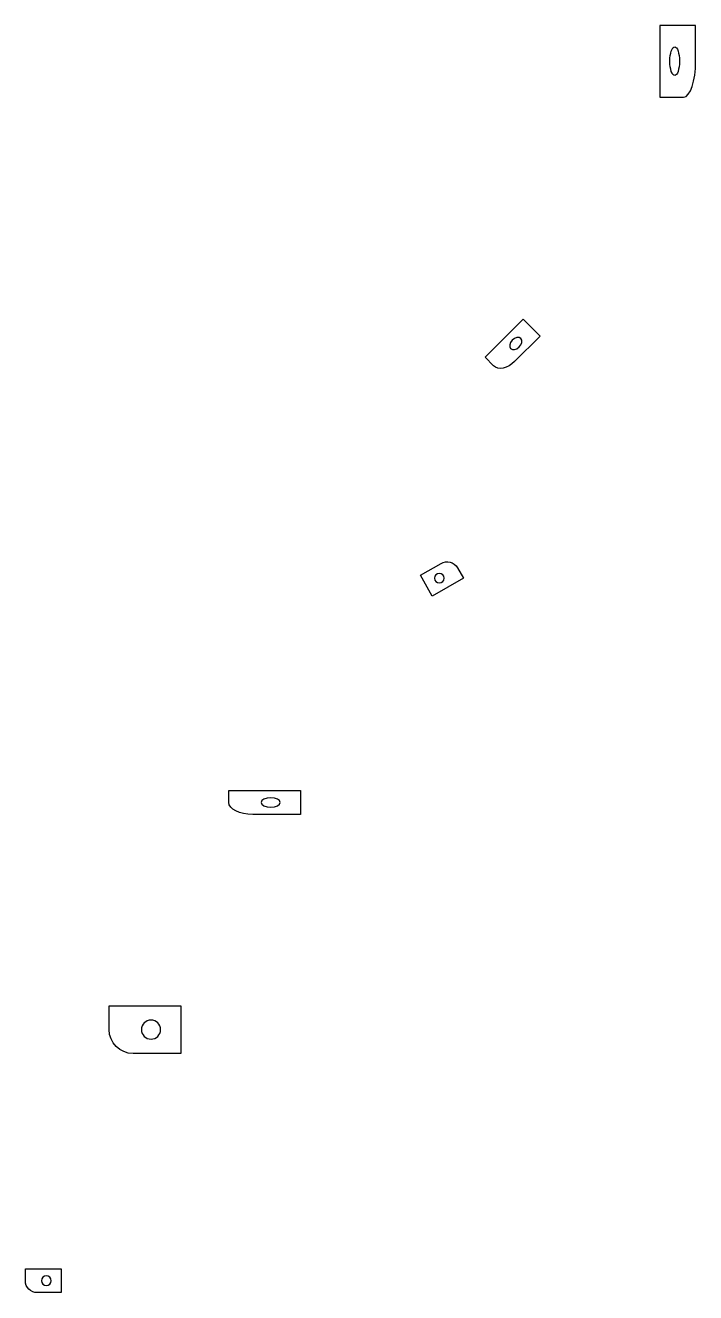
# Model space of a CAD drawing. Header units: millimetres. Extents: x -60 to 1060, y 0 to 2120.
import ezdxf

# ---------------------------------------------------------------- set-up
doc = ezdxf.new("R2010")
doc.units = ezdxf.units.MM

# ---------------------------------------------------------------- blocks, each defined once
blk = doc.blocks.new('SHAPE')
for p, q in [((60, 40), (0, 40)), ((0, 40), (0, 0)), ((60, 20), (60, 40)), ((0, 0), (40, 0))]:
    blk.add_line(p, q)
blk.add_circle((25, 20), 8)
blk.add_arc((40, 20), 20, -90, 0)

msp = doc.modelspace()

# ---------------------------------------------------------------- block references
at = {"yscale": 3}
msp.add_blockref('SHAPE', (1000, 2000), dxfattribs=at)
at = {"xscale": -1.5, "rotation": 45}
msp.add_blockref('SHAPE', (800, 1600), dxfattribs=at)
at = {"yscale": -1, "rotation": 30}
msp.add_blockref('SHAPE', (600, 1200), dxfattribs=at)
for p, xscale in [((400, 800), -2), ((0, 0), -1)]:
    msp.add_blockref('SHAPE', p, dxfattribs=dict(xscale=xscale))
at = {"xscale": -2, "yscale": 2}
msp.add_blockref('SHAPE', (200, 400), dxfattribs=at)

doc.saveas('drawing.dxf')
